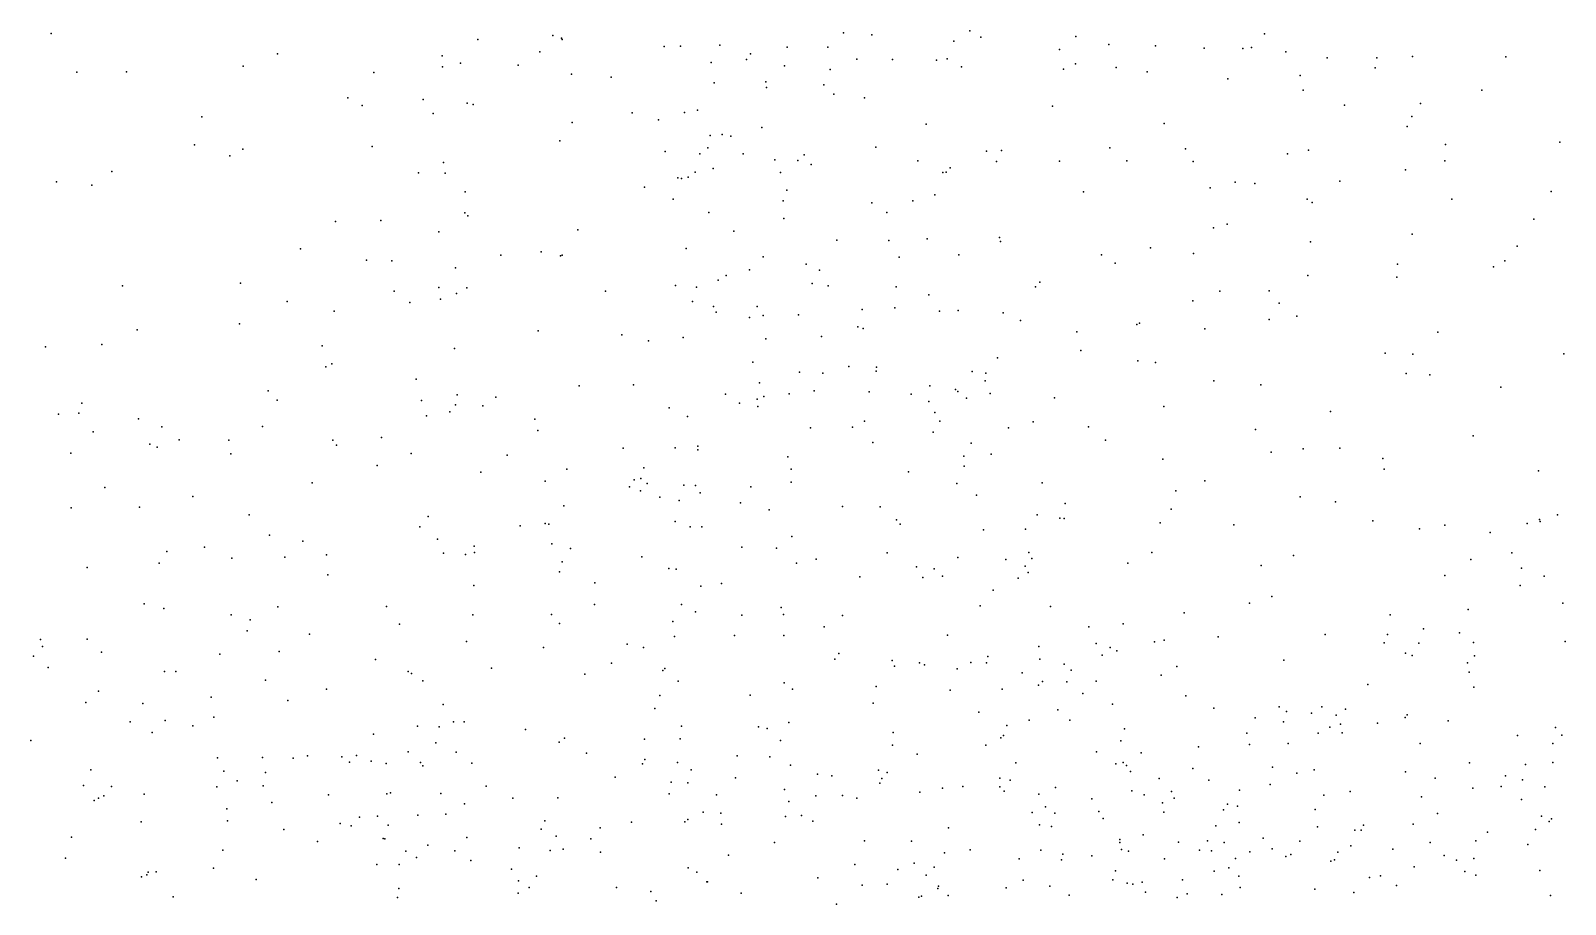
# Model space of a CAD drawing. Header units: metres. Extents: x -25 to 25, y -27.7 to 27.8.
# Drawn here: x -13.639 to -11.316, y -11.905 to -10.583 of the extents above; entities that cross this region are included whole.
import ezdxf

# ---------------------------------------------------------------- set-up
doc = ezdxf.new("R2010")
doc.units = ezdxf.units.M

msp = doc.modelspace()

# ---------------------------------------------------------------- linework, layer by layer
for p in [(-13.6083, -10.5869, -0.2562), (-12.8484, -10.59, 18.7756), (-12.8355, -10.5937, 18.6159), (-12.4088, -10.586, -11.7697), (-12.3658, -10.5887, 16.248), (-12.2173, -10.5826, -3.9448), (-12.2007, -10.5922, -10.3542), (-12.057, -10.5915, 0.015), (-11.7709, -10.5875, -12.4215), (-13.2654, -10.6178, -0.1192), (-12.9621, -10.5958, 14.5265), (-12.8683, -10.6145, 5.7422), (-12.8347, -10.5958, 18.9479), (-12.6801, -10.6063, 5.8988), (-12.6552, -10.6062, 17.7953), (-12.5958, -10.6044, 16.8824), (-12.5496, -10.6176, 19.4457), (-12.4936, -10.6073, 14.4922), (-12.4323, -10.6076, -13.0811), (-12.2413, -10.5984, -12.9504), (-12.0813, -10.611, -12.0867), (-12.0069, -10.6036, -12.8721), (-11.9364, -10.6057, -9.936), (-11.8626, -10.609, -12.2968), (-11.8038, -10.6098, -9.7789), (-11.7907, -10.6078, -3.8812), (-11.7389, -10.6144, -12.7369), (-13.3173, -10.6362, -1.6009), (-13.0164, -10.6207, -0.0694), (-13.0155, -10.6371, -5.9398), (-12.9884, -10.6318, -1.5153), (-12.9009, -10.6349, 5.2611), (-12.609, -10.6306, 4.8386), (-12.5553, -10.626, -11.4911), (-12.498, -10.6356, -1.5145), (-12.4289, -10.6413, 4.8537), (-12.3886, -10.6257, 5.7596), (-12.3344, -10.6263, -14.119), (-12.2676, -10.6272, -11.9415), (-12.2515, -10.6253, 5.2872), (-12.2299, -10.6374, 19.601), (-12.0753, -10.6409, 14.442), (-12.0575, -10.6326, 16.0307), (-11.9955, -10.6384, -14.4791), (-11.6765, -10.6235, -0.0137), (-11.6038, -10.6388, -1.7765), (-11.6009, -10.6237, 16.028), (-11.547, -10.6219, -9.57), (-11.4056, -10.6223, 16.1203), (-13.5693, -10.6454, 1.94), (-13.4942, -10.6448, -6.7766), (-13.1197, -10.6458, -6.3657), (-12.8202, -10.6486, -1.5152), (-12.7602, -10.6532, 18.4459), (-12.6042, -10.6616, 17.0574), (-12.5261, -10.66, -13.2217), (-12.4382, -10.6645, -4.7094), (-11.949, -10.6448, 19.647), (-11.8265, -10.6553, -1.7117), (-11.7169, -10.6504, -12.553), (-13.1588, -10.6844, -1.5938), (-13.045, -10.6868, -5.3196), (-12.5252, -10.6685, 0.0476), (-12.4232, -10.6785, 16.3831), (-12.3768, -10.6844, -4.4575), (-11.7124, -10.6724, 19.6298), (-11.4419, -10.6725, -15.027), (-13.1373, -10.6958, 14.5308), (-13.0299, -10.7078, -5.6715), (-12.9785, -10.6925, 5.4048), (-12.9691, -10.6942, 5.6194), (-12.7286, -10.707, 19.0337), (-12.6492, -10.7064, 19.2267), (-12.6295, -10.703, 17.6016), (-12.0919, -10.6967, -3.9373), (-11.65, -10.6953, -9.6644), (-11.5351, -10.693, -3.9065), (-13.3801, -10.7131, 14.5351), (-12.8196, -10.7218, 4.8875), (-12.6886, -10.7175, 18.2872), (-12.5323, -10.7291, -10.7543), (-12.2834, -10.7242, 5.4099), (-11.9228, -10.723, -3.9408), (-11.555, -10.7275, -14.9308), (-11.5483, -10.7125, 14.1525), (-13.3911, -10.7555, -0.0121), (-13.1222, -10.7578, 0.0233), (-12.8378, -10.7491, -5.1311), (-12.6106, -10.7415, -1.5475), (-12.5922, -10.74, -13.5314), (-12.5793, -10.7424, -4.9056), (-11.4971, -10.7549, 16.1492), (-11.3238, -10.7516, -1.915), (-13.3378, -10.7721, -6.6941), (-13.318, -10.7618, -1.7131), (-12.6786, -10.7657, 4.7369), (-12.626, -10.7689, 18.1142), (-12.6142, -10.7597, -10.9325), (-12.5606, -10.7688, -11.5934), (-12.5127, -10.7781, 16.7064), (-12.4779, -10.7792, -13.8528), (-12.468, -10.7703, 16.553), (-12.3594, -10.759, 4.7719), (-12.296, -10.7797, 16.2916), (-12.1918, -10.7651, 14.4985), (-12.1769, -10.7806, -12.1124), (-12.1694, -10.7641, 16.1679), (-12.0813, -10.7803, -12.8957), (-12.0055, -10.76, -1.6875), (-11.9798, -10.7796, -10.003), (-11.8906, -10.7614, 19.5573), (-11.8791, -10.7807, 16.0762), (-11.7364, -10.7692, -3.9646), (-11.7047, -10.7637, -1.768), (-11.498, -10.7794, 19.4992), (-13.5162, -10.7958, -6.8532), (-13.052, -10.7977, -1.6364), (-13.0141, -10.7821, -6.1921), (-13.0118, -10.7985, 5.2133), (-12.6435, -10.8042, 17.1339), (-12.6332, -10.7967, 14.4982), (-12.6057, -10.791, 17.8222), (-12.5038, -10.7972, 5.7539), (-12.4576, -10.7852, 19.3558), (-12.2582, -10.7973, 19.4556), (-12.2532, -10.7966, 4.9942), (-12.247, -10.79, 0.0489), (-11.5578, -10.7935, -0.0449), (-13.6001, -10.8114, 1.9826), (-13.5466, -10.8164, -1.8483), (-12.9815, -10.8265, 4.9488), (-12.71, -10.8196, -5.0356), (-12.6592, -10.8056, 5.7941), (-12.6537, -10.8065, -11.3017), (-12.4942, -10.8239, -10.6167), (-12.045, -10.8265, 19.4907), (-11.8533, -10.8203, -1.7431), (-11.8158, -10.8118, -14.661), (-11.7858, -10.8138, 0.0108), (-11.6571, -10.8102, 16.1223), (-11.3372, -10.8261, -3.8917), (-12.6664, -10.8376, -11.1398), (-12.4997, -10.84, 4.6603), (-12.3658, -10.8434, -4.333), (-12.3034, -10.8404, -4.1562), (-12.2701, -10.8309, 5.2723), (-11.7067, -10.8378, 14.3034), (-11.6992, -10.8428, -14.7858), (-11.4875, -10.8379, -3.9642), (-13.1778, -10.8716, 14.457), (-13.1093, -10.87, -6.4564), (-12.9821, -10.8581, -5.2978), (-12.9771, -10.8627, -6.0261), (-12.6127, -10.8578, 18.3092), (-12.499, -10.8668, -11.7868), (-12.3428, -10.8577, -10.3958), (-11.3632, -10.868, 19.346), (-13.021, -10.8871, -5.5671), (-12.8106, -10.8842, 4.6766), (-12.5746, -10.8863, -10.7394), (-12.1724, -10.8958, -4.051), (-11.8483, -10.8811, -12.5102), (-11.8279, -10.8753, -9.872), (-11.5476, -10.8906, -14.9389), (-13.2306, -10.9128, -6.6369), (-12.8661, -10.9174, 5.6801), (-12.6467, -10.9125, 18.6884), (-12.4188, -10.8997, 0.0768), (-12.3399, -10.9001, -1.6403), (-12.2817, -10.8979, -14.0429), (-12.1711, -10.9016, -14.189), (-11.9438, -10.9111, 14.4285), (-11.8784, -10.9201, 19.411), (-11.7017, -10.9023, 19.4091), (-11.3885, -10.9088, 16.3249), (-13.1307, -10.9301, 5.3337), (-13.0925, -10.931, 0.0417), (-12.9959, -10.9418, -5.7313), (-12.9274, -10.9223, 14.4257), (-12.8368, -10.9234, 0.0521), (-12.8347, -10.9222, -1.6448), (-12.5301, -10.9251, -4.8175), (-12.465, -10.9363, 14.4961), (-12.3243, -10.9253, -13.1309), (-12.2338, -10.9217, 16.3354), (-12.0178, -10.922, -12.3891), (-11.997, -10.9346, 0.0042), (-11.5697, -10.9363, -1.8748), (-11.4242, -10.9399, 14.1152), (-11.4074, -10.9309, -9.6595), (-13.3215, -10.9646, -6.7568), (-12.5985, -10.9603, 17.8404), (-12.5861, -10.9534, 18.8978), (-12.5509, -10.9447, 16.7945), (-12.456, -10.9652, -13.5756), (-12.445, -10.9449, 16.6066), (-12.1114, -10.9634, 19.352), (-11.7055, -10.9532, -9.7759), (-11.5707, -10.9556, 19.3096), (-13.5002, -10.9687, 14.4109), (-13.089, -10.977, 4.8486), (-13.0213, -10.9712, -5.4009), (-13.0185, -10.9889, 4.6826), (-12.9944, -10.9803, -6.2531), (-12.9787, -10.9717, -5.8863), (-12.7689, -10.9768, 14.4153), (-12.6631, -10.9683, -10.9519), (-12.631, -10.971, -1.6424), (-12.4318, -10.9691, -13.3636), (-12.3288, -10.9705, 19.2282), (-12.2796, -10.9824, 5.3114), (-12.118, -10.9703, -1.7313), (-11.8389, -10.9769, 16.2042), (-11.7641, -10.9762, -1.8284), (-13.2508, -10.9927, 14.3807), (-13.1795, -11.0072, 5.0337), (-13.065, -10.9943, 5.4774), (-12.6374, -10.9927, 16.9403), (-12.6053, -11.0002, -11.5559), (-12.6011, -11.0089, -4.9317), (-12.5394, -11.0001, 18.274), (-12.4769, -11.0127, -11.9336), (-12.3802, -11.0048, -12.0761), (-12.3309, -11.002, -13.8619), (-12.2632, -11.0071, 4.6162), (-12.2348, -11.0063, 5.0847), (-12.167, -11.0098, 14.4875), (-11.8797, -10.9915, -4.0347), (-11.7487, -10.9952, -0.0344), (-13.4782, -11.0357, -6.9595), (-13.323, -11.0266, 0.0739), (-12.5507, -11.0167, 18.6213), (-12.5303, -11.0137, -11.7353), (-12.3871, -11.031, 5.578), (-12.3788, -11.0337, -10.3254), (-12.1406, -11.0211, -12.4704), (-11.9646, -11.0273, -12.6636), (-11.9603, -11.0252, -14.5035), (-11.8615, -11.0339, -9.895), (-11.7643, -11.0198, 14.3301), (-11.7222, -11.015, 19.287), (-13.5314, -11.0575, 1.7662), (-13.1981, -11.0597, 5.3991), (-12.8707, -11.0368, 4.519), (-12.7442, -11.0428, -5.0898), (-12.704, -11.052, 5.667), (-12.6514, -11.0473, 17.7012), (-12.5261, -11.049, 18.446), (-12.4418, -11.0455, 18.9534), (-12.0551, -11.0386, -4.0528), (-11.5086, -11.039, -9.7247), (-13.6169, -11.0614, 0.1887), (-12.9975, -11.0638, 5.6032), (-12.1752, -11.0778, 19.1614), (-12.0492, -11.067, -10.0065), (-11.9628, -11.0826, 14.4135), (-11.5882, -11.0706, -0.0431), (-11.5468, -11.0725, 19.1556), (-11.3181, -11.0717, -3.9414), (-13.1923, -11.0914, -6.717), (-13.1833, -11.0869, 4.7023), (-12.546, -11.0842, 4.3884), (-12.4754, -11.0997, -4.6828), (-12.4399, -11.1009, 18.7874), (-12.4003, -11.0912, -12.3084), (-12.359, -11.0979, 4.4102), (-12.3587, -11.0921, -12.4611), (-12.214, -11.0988, -12.5968), (-12.1933, -11.1012, 4.8657), (-11.9364, -11.0851, 16.2829), (-11.5569, -11.1017, -14.9454), (-11.521, -11.1036, 16.3459), (-13.2797, -11.1278, -6.8526), (-13.0555, -11.1101, 4.5154), (-12.8086, -11.1202, 4.3888), (-12.7265, -11.1185, 17.2109), (-12.5355, -11.1156, 18.095), (-12.453, -11.1276, 18.5693), (-12.3695, -11.1294, -4.3188), (-12.2779, -11.1204, 14.4652), (-12.2392, -11.1259, 16.4428), (-12.2353, -11.1286, 4.5091), (-12.1943, -11.1129, -1.7586), (-11.8481, -11.1126, -1.8554), (-11.7768, -11.1188, -14.7434), (-11.4133, -11.1221, 19.0395), (-13.5618, -11.1467, -7.276), (-13.266, -11.1419, 5.2362), (-13.0473, -11.1424, 14.3219), (-12.9962, -11.149, -5.3647), (-12.9936, -11.1337, -5.8022), (-12.9547, -11.1505, -6.4128), (-12.9348, -11.1373, -6.128), (-12.5874, -11.133, 14.4027), (-12.5658, -11.1467, -4.8618), (-12.5392, -11.1402, 16.7418), (-12.5381, -11.1516, -11.8761), (-12.5293, -11.1365, -12.1337), (-12.4906, -11.1322, -10.417), (-12.3059, -11.1329, 0.0285), (-12.2795, -11.1442, 18.973), (-12.2224, -11.1391, -13.1817), (-12.1867, -11.1321, -4.1295), (-12.0892, -11.1386, 16.3592), (-11.9234, -11.1513, -0.0898), (-13.5973, -11.1633, 2.0788), (-13.5663, -11.1616, 1.6525), (-13.4762, -11.1704, 0.1951), (-13.04, -11.1655, -6.6506), (-13.0048, -11.1594, 0.058), (-12.8759, -11.1706, 5.6123), (-12.6726, -11.1535, -10.9905), (-12.6446, -11.1667, 16.9021), (-12.3768, -11.1737, 16.561), (-12.2702, -11.1607, 5.3086), (-12.2629, -11.1738, -13.7991), (-12.1212, -11.1748, 14.433), (-11.6711, -11.159, 14.2402), (-13.5447, -11.1899, -1.9443), (-13.4405, -11.1825, -7.1093), (-13.2883, -11.1818, 14.2833), (-13.108, -11.1983, -1.764), (-12.8715, -11.1878, -1.7262), (-12.4586, -11.1837, 5.6448), (-12.3951, -11.1826, -12.8152), (-12.2729, -11.1902, -13.5859), (-12.1589, -11.1839, 4.736), (-12.0374, -11.1824, -14.4228), (-11.785, -11.1863, -9.7999), (-11.4554, -11.1959, -3.9972), (-13.5783, -11.2224, 14.246), (-13.4588, -11.2085, -7.616), (-13.4475, -11.213, 1.9313), (-13.4143, -11.2018, -7.4521), (-13.3393, -11.2027, 4.9644), (-13.1817, -11.2027, 0.0885), (-13.1763, -11.2099, 4.4785), (-12.7423, -11.2144, -12.4199), (-12.6636, -11.2141, -10.7689), (-12.6293, -11.2173, 17.7868), (-12.6291, -11.2117, -11.3866), (-12.364, -11.2058, 18.6686), (-12.2151, -11.2071, -10.0693), (-12.0121, -11.2025, -9.913), (-11.7612, -11.2206, -0.089), (-11.7124, -11.2158, 19.0446), (-11.6571, -11.2145, -14.8777), (-13.336, -11.223, 4.7436), (-13.1145, -11.2407, 5.488), (-13.0631, -11.2227, -5.5594), (-12.9177, -11.2254, 14.3067), (-12.711, -11.2445, 5.6346), (-12.493, -11.228, 4.1936), (-12.2263, -11.2266, -13.359), (-12.2258, -11.2418, 4.3737), (-12.185, -11.2237, -0.0358), (-11.925, -11.2311, 19.0304), (-11.5921, -11.2301, -0.07), (-13.2128, -11.2673, -6.9635), (-12.9579, -11.2509, 4.2188), (-12.8605, -11.2647, -6.2084), (-12.8272, -11.2465, -5.2138), (-12.7257, -11.2625, -12.7204), (-12.7156, -11.2604, -12.1633), (-12.7057, -11.2679, 17.0244), (-12.488, -11.2463, 18.2175), (-12.4879, -11.266, -12.9236), (-12.3099, -11.2507, 5.5281), (-12.2372, -11.268, 18.7496), (-12.1078, -11.2672, 18.9105), (-11.8616, -11.264, -1.9001), (-11.59, -11.2464, 14.1394), (-11.3562, -11.2489, -1.9461), (-13.5271, -11.2743, 0.3047), (-13.3937, -11.2878, 1.7299), (-12.7325, -11.2734, 17.1773), (-12.7157, -11.2792, -1.7264), (-12.6867, -11.2886, 0.0933), (-12.6502, -11.2705, -11.2105), (-12.6328, -11.2714, 14.3458), (-12.6255, -11.2824, -11.9652), (-12.549, -11.2733, 17.9804), (-12.2074, -11.286, 5.0628), (-11.9053, -11.2794, -14.6554), (-11.7173, -11.2884, -4.042), (-13.5781, -11.3049, 2.1454), (-13.4746, -11.3042, -7.8391), (-13.3082, -11.3154, 0.1864), (-12.8322, -11.302, 4.0538), (-12.6575, -11.2937, 4.0496), (-12.5644, -11.2973, -11.6139), (-12.5211, -11.3082, -4.7722), (-12.4099, -11.3027, 0.0493), (-12.3531, -11.3032, 4.1023), (-12.0727, -11.2986, 16.3999), (-11.9124, -11.3069, -0.1174), (-11.6635, -11.296, 16.3715), (-13.0499, -11.3337, 4.0926), (-13.0373, -11.3183, 14.2465), (-12.8979, -11.3324, -6.6978), (-12.8602, -11.3289, -12.6284), (-12.8546, -11.3297, -12.3254), (-12.6635, -11.3256, 17.6691), (-12.6409, -11.3338, -10.5659), (-12.623, -11.3337, 16.8638), (-12.3282, -11.3231, -13.0543), (-12.323, -11.3297, 16.5486), (-12.1967, -11.3382, 4.2056), (-12.1328, -11.3371, -13.9121), (-12.1155, -11.3157, 4.5945), (-12.0809, -11.3208, -14.3388), (-12.0747, -11.3213, -1.8432), (-11.9292, -11.3279, 14.3234), (-11.8178, -11.3306, 16.3777), (-11.6069, -11.3247, -9.7264), (-11.5363, -11.337, -1.9435), (-11.4979, -11.3313, 14.0293), (-11.3733, -11.3285, -6.2895), (-11.3546, -11.3228, -5.8405), (-11.3538, -11.3255, 16.5291), (-11.3273, -11.3157, -15.1481), (-13.2778, -11.3462, 5.3382), (-13.227, -11.3552, -7.5018), (-13.0231, -11.3525, 0.1217), (-12.8504, -11.3594, 0.1264), (-12.4868, -11.3482, 16.6985), (-11.4297, -11.3421, -6.1159), (-13.4333, -11.3712, 4.7767), (-13.3758, -11.3644, 5.1391), (-13.3346, -11.3812, 4.3629), (-13.2543, -11.3796, -7.6624), (-13.1914, -11.376, -7.1186), (-13.0141, -11.3737, -6.8982), (-12.981, -11.3755, 3.9598), (-12.9677, -11.3631, -5.8986), (-12.9674, -11.3726, -5.3692), (-12.8221, -11.3667, 3.9025), (-12.7141, -11.379, 17.4042), (-12.5624, -11.3643, 3.9033), (-12.5099, -11.366, 14.3173), (-12.45, -11.3826, -4.6059), (-12.3424, -11.3733, -10.1133), (-12.2357, -11.3803, 5.332), (-12.1629, -11.3833, -9.9499), (-12.1281, -11.3728, -13.6982), (-12.1232, -11.3819, 14.3291), (-11.9416, -11.3728, 18.8172), (-11.727, -11.3769, 14.1444), (-11.4589, -11.3831, -15.0191), (-11.3965, -11.3729, 18.7803), (-13.5535, -11.3953, 0.4348), (-13.4446, -11.3885, 4.9427), (-13.1895, -11.4066, -1.751), (-12.8388, -11.4021, -1.7382), (-12.8344, -11.3867, -12.8134), (-12.673, -11.3968, -12.9795), (-12.6619, -11.3977, -11.0091), (-12.4796, -11.3889, -10.2627), (-12.2982, -11.3944, 14.3219), (-12.2715, -11.3975, 5.5728), (-12.2588, -11.4083, -13.1657), (-12.1334, -11.3932, 4.7721), (-12.1292, -11.4029, -13.3818), (-11.9782, -11.3886, -14.5676), (-11.776, -11.3921, -14.8047), (-11.4979, -11.4075, -5.9934), (-11.3819, -11.3965, -3.9279), (-11.3477, -11.4083, -0.1376), (-12.9682, -11.4226, -12.5339), (-12.785, -11.4184, 3.7094), (-12.6248, -11.4236, -11.1933), (-12.5934, -11.4196, 0.1386), (-12.3838, -11.4092, -4.403), (-12.2882, -11.4103, -4.2394), (-12.1822, -11.4297, 4.9699), (-12.1442, -11.4112, -4.1354), (-11.3841, -11.4223, -8.1135), (-13.4675, -11.4503, 1.4878), (-13.1003, -11.4541, 14.1876), (-12.7854, -11.4512, -11.9709), (-12.6538, -11.4515, 14.2285), (-12.2014, -11.4533, -1.8311), (-12.095, -11.4541, 4.5228), (-11.794, -11.4491, -4.0259), (-11.7598, -11.4391, 18.7769), (-11.3195, -11.4494, 18.666), (-13.4378, -11.4575, 4.6009), (-13.3356, -11.4669, -1.7776), (-13.307, -11.4746, 0.3055), (-13.2652, -11.4549, 1.8759), (-12.9698, -11.467, -12.7198), (-12.8505, -11.4667, -6.0035), (-12.6672, -11.4769, 17.0217), (-12.6327, -11.4626, 3.5494), (-12.5623, -11.4676, -4.8913), (-12.5027, -11.4558, 18.0126), (-12.4993, -11.4666, -13.1367), (-12.4101, -11.4679, 18.2047), (-11.8928, -11.4637, -14.6782), (-11.581, -11.467, -0.0689), (-11.4628, -11.4588, -8.3169), (-13.3116, -11.4912, 4.0586), (-13.2172, -11.4961, -7.7851), (-13.0806, -11.481, -7.0828), (-12.8385, -11.4801, 14.193), (-12.6643, -11.4999, 17.5013), (-12.5736, -11.4982, 3.3865), (-12.499, -11.498, 5.7278), (-12.4377, -11.4851, 0.099), (-12.2511, -11.4978, 16.5668), (-12.037, -11.4852, 16.4724), (-11.9852, -11.4807, -9.8132), (-11.8411, -11.5001, 16.4529), (-11.6795, -11.4965, 13.9906), (-11.5848, -11.4967, -14.9384), (-11.5305, -11.4884, -1.9092), (-11.4759, -11.494, -9.6647), (-13.6246, -11.5043, 7.7981), (-13.6215, -11.5151, 8.0845), (-13.5539, -11.504, 1.3338), (-13.5318, -11.5237, 14.1369), (-13.263, -11.5227, 2.0164), (-12.9796, -11.5074, 3.6052), (-12.863, -11.5164, -6.8792), (-12.7359, -11.5115, 5.6553), (-12.7113, -11.5164, -6.6442), (-12.1128, -11.515, 4.6661), (-12.0259, -11.5105, -14.4639), (-12.0047, -11.5166, 2.9658), (-11.9945, -11.5213, 18.614), (-11.9378, -11.508, 2.7089), (-11.923, -11.5053, -1.8671), (-11.59, -11.5093, 18.6975), (-11.5374, -11.5098, -8.071), (-11.4549, -11.509, -6.7951), (-11.3157, -11.5074, -7.0005), (-13.635, -11.5296, 7.565), (-13.6129, -11.5467, -1.9027), (-13.353, -11.5264, 2.1517), (-13.1172, -11.5348, -5.5881), (-12.9414, -11.5475, 0.2562), (-12.7598, -11.5401, 0.2433), (-12.4215, -11.534, -4.5507), (-12.4158, -11.5256, -10.1661), (-12.3347, -11.5361, 3.174), (-12.3311, -11.5448, -13.2342), (-12.2936, -11.5395, -10.0388), (-12.2859, -11.5425, 5.7325), (-12.2156, -11.5392, 3.0019), (-12.1921, -11.5396, 3.6815), (-12.1902, -11.5299, 5.1864), (-12.1114, -11.5342, -0.0396), (-12.0747, -11.5418, -14.2786), (-12.017, -11.5281, -4.0704), (-11.9041, -11.5451, -0.0742), (-11.7418, -11.5354, 2.7046), (-11.5578, -11.5251, -6.6054), (-11.5474, -11.5287, -5.848), (-11.4637, -11.5397, 8.4026), (-11.453, -11.5289, -5.6895), (-13.4364, -11.5528, 8.0667), (-13.4197, -11.5525, 5.1547), (-13.2838, -11.5661, 3.9077), (-13.0679, -11.5529, -7.2348), (-13.0628, -11.5557, -12.6274), (-13.0455, -11.5667, -12.3393), (-12.8001, -11.5567, 3.3121), (-12.682, -11.5512, -11.7723), (-12.6793, -11.5483, -10.8928), (-12.6589, -11.5673, 17.3239), (-12.4986, -11.5698, 3.1408), (-12.2364, -11.5489, 3.3676), (-12.1383, -11.5547, 2.6703), (-12.1071, -11.568, -9.8794), (-12.0704, -11.5684, -13.9255), (-12.0638, -11.5507, 3.9249), (-12.0262, -11.5673, 4.3231), (-11.9277, -11.5585, 14.11), (-11.4615, -11.554, -6.9672), (-13.5366, -11.5823, 0.7116), (-13.366, -11.5916, 8.2533), (-13.1914, -11.5793, 1.5338), (-12.6868, -11.5891, -10.7445), (-12.55, -11.5884, 0.217), (-12.4859, -11.5793, 17.8958), (-12.3591, -11.5754, 14.1829), (-12.247, -11.5808, -4.2476), (-12.1681, -11.5795, 18.4253), (-12.1131, -11.5734, 14.1744), (-12.0461, -11.586, 3.2276), (-11.8904, -11.5898, 2.4325), (-11.6147, -11.5725, -3.9693), (-11.454, -11.5763, 16.6464), (-13.5559, -11.5998, 0.995), (-13.4694, -11.6014, 4.3901), (-13.2498, -11.5967, 5.4371), (-13.0149, -11.6028, -1.7091), (-12.6941, -11.609, 14.1143), (-12.3635, -11.6006, 18.1396), (-12.2036, -11.6144, 2.5371), (-12.0838, -11.6106, 3.4625), (-12.0015, -11.6021, 4.1647), (-11.8481, -11.6082, 8.339), (-11.749, -11.6062, -6.4424), (-11.738, -11.6131, 13.8443), (-11.6999, -11.616, -6.8974), (-11.6845, -11.606, -8.2857), (-11.6485, -11.6099, 16.567), (-13.4888, -11.629, 2.4014), (-13.4356, -11.6268, 1.2784), (-13.3935, -11.6351, 0.5755), (-13.3617, -11.6217, 7.8009), (-13.0536, -11.6354, 0.37), (-13.0207, -11.6367, 1.9167), (-12.9988, -11.6287, -12.8953), (-12.9829, -11.6287, 3.3276), (-12.8899, -11.6406, 14.1311), (-12.654, -11.6355, -10.5734), (-12.5375, -11.6367, 14.096), (-12.5241, -11.6389, -13.2338), (-12.4911, -11.6301, 5.8185), (-12.1612, -11.6344, 2.3319), (-12.1276, -11.6263, 5.5192), (-12.0658, -11.6265, 4.485), (-11.9832, -11.6393, 2.2209), (-11.7851, -11.6228, 3.0416), (-11.7426, -11.6288, -14.7963), (-11.6724, -11.6371, -8.0002), (-11.6628, -11.619, 2.9208), (-11.6559, -11.6326, 2.3882), (-11.5998, -11.6311, -8.5372), (-11.5582, -11.6224, -7.8656), (-11.5553, -11.6182, 18.5784), (-11.4931, -11.6275, 13.6802), (-11.3305, -11.6377, -7.2832), (-13.6392, -11.6574, 2.4336), (-13.4553, -11.6453, 4.0499), (-13.1202, -11.6477, 3.5717), (-13.0259, -11.6609, -12.1645), (-12.8392, -11.6596, 1.6232), (-12.8309, -11.6536, 1.7957), (-12.7097, -11.655, -5.152), (-12.6559, -11.6545, -6.2499), (-12.5038, -11.6571, -11.3761), (-12.3333, -11.645, 0.1107), (-12.1702, -11.6531, -1.8413), (-12.1664, -11.6498, 5.0077), (-11.9888, -11.6575, 3.6175), (-11.7979, -11.6461, 8.5379), (-11.794, -11.6631, 18.5412), (-11.7355, -11.662, -1.8109), (-11.6898, -11.646, 8.2635), (-11.6535, -11.6457, -0.0016), (-11.5354, -11.6616, 2.2227), (-11.3883, -11.6497, -7.6664), (-11.3344, -11.6618, 2.1571), (-11.3212, -11.6489, 2.3236), (-13.3566, -11.6836, 7.6498), (-13.288, -11.683, 2.4359), (-13.2417, -11.6842, 0.5208), (-13.2202, -11.6805, 1.3348), (-13.168, -11.6817, 8.0782), (-13.1459, -11.6798, 14.1522), (-13.0677, -11.6746, 1.4202), (-12.9952, -11.6749, -7.1574), (-12.7979, -11.6762, 0.3831), (-12.7094, -11.6859, 2.9997), (-12.5694, -11.6805, -4.9413), (-12.52, -11.6819, 2.8735), (-12.3344, -11.6643, 2.6572), (-12.2971, -11.678, 5.9628), (-12.193, -11.6641, 2.0178), (-12.0254, -11.6744, -14.3782), (-11.9579, -11.6761, 2.0292), (-11.871, -11.6667, -9.7241), (-13.548, -11.7018, 4.8629), (-13.3468, -11.7035, 5.3394), (-13.2836, -11.7058, -1.6989), (-13.1566, -11.69, 8.3664), (-13.1235, -11.6885, 2.1968), (-13.1008, -11.692, 3.4249), (-13.0488, -11.6903, -5.493), (-13.0454, -11.6957, -7.4469), (-12.9713, -11.6913, 5.6707), (-12.7128, -11.6927, -13.197), (-12.6599, -11.6904, 1.6656), (-12.6394, -11.7017, -6.6566), (-12.4886, -11.6943, 1.8301), (-12.4481, -11.7082, -1.8212), (-12.3558, -11.702, 2.3962), (-12.3426, -11.7058, 14.008), (-12.1475, -11.6909, 5.1794), (-11.9962, -11.6925, 18.4409), (-11.9852, -11.6903, 0.0186), (-11.98, -11.6949, 8.4086), (-11.9739, -11.7043, -13.6107), (-11.8794, -11.6998, 13.7751), (-11.7588, -11.6974, -6.1662), (-11.722, -11.7065, -7.0895), (-11.6959, -11.7018, 1.993), (-11.5577, -11.7047, -7.216), (-11.4609, -11.6909, -1.8215), (-11.3761, -11.6936, 16.8906), (-11.3345, -11.6907, 13.5616), (-13.5591, -11.7251, -8.1884), (-13.5171, -11.7266, 4.5418), (-13.3575, -11.7272, 3.7787), (-13.3264, -11.7182, 1.1197), (-13.2874, -11.7258, 0.7051), (-12.9498, -11.7263, -11.9889), (-12.7544, -11.7128, 1.9616), (-12.6694, -11.7204, -11.6934), (-12.6441, -11.7213, 0.3474), (-12.5722, -11.7138, 1.9964), (-12.4981, -11.7313, -10.2795), (-12.4261, -11.7105, 2.1591), (-12.3535, -11.7219, -10.1131), (-12.3504, -11.7146, -4.4617), (-12.2588, -11.7295, 18.1359), (-12.2279, -11.7268, -9.9901), (-12.1721, -11.7144, 13.9764), (-12.1718, -11.7272, 18.2674), (-12.1563, -11.7172, 16.665), (-12.0878, -11.7283, 1.8639), (-11.9719, -11.7333, -4.1633), (-11.9304, -11.7146, -6.4016), (-11.8555, -11.7173, 3.7997), (-11.8091, -11.7322, -8.1569), (-11.7625, -11.7237, 13.5009), (-11.5126, -11.7144, -9.5452), (-11.4556, -11.7295, 18.4135), (-11.4128, -11.7268, -8.8678), (-11.4063, -11.7108, -3.8501), (-11.3805, -11.7166, -5.5211), (-11.3469, -11.7274, -14.9874), (-13.5433, -11.7478, -1.7781), (-13.5366, -11.7445, 7.3736), (-13.5286, -11.741, 5.033), (-13.4674, -11.7383, 2.5646), (-13.2741, -11.7509, 2.6319), (-13.1882, -11.7395, 7.7312), (-13.1, -11.7381, 7.8697), (-13.0943, -11.7365, 1.2404), (-13.0182, -11.7372, 8.3024), (-12.9826, -11.7533, 8.0791), (-12.9093, -11.7446, 2.1672), (-12.8412, -11.744, -5.2745), (-12.6726, -11.7378, 2.7494), (-12.6009, -11.7397, -6.3924), (-12.4915, -11.7498, 5.9226), (-12.4504, -11.7408, 0.2371), (-12.4102, -11.7405, -13.2968), (-12.3882, -11.7444, 17.8561), (-12.2928, -11.7353, 16.7577), (-12.1653, -11.7339, -4.2663), (-12.1126, -11.7385, -9.8853), (-12.0327, -11.7455, -6.7942), (-11.9531, -11.7396, 4.2736), (-11.9256, -11.7515, -6.9823), (-11.9121, -11.7344, -14.5505), (-11.908, -11.7446, 16.6332), (-11.827, -11.7535, 8.1754), (-11.8118, -11.7565, 3.4735), (-11.6815, -11.7398, -5.9567), (-11.6416, -11.7346, -3.988), (-11.5332, -11.7423, 3.0258), (-11.382, -11.7464, 1.7997), (-13.3423, -11.7607, 8.5354), (-13.3413, -11.7788, -8.0482), (-13.1416, -11.7731, -12.704), (-13.1143, -11.7717, 2.8192), (-13.053, -11.7704, 2.6131), (-13.0105, -11.7685, -5.7487), (-12.8606, -11.779, -13.1363), (-12.6489, -11.7801, -5.0698), (-12.644, -11.7767, -10.8326), (-12.6211, -11.7656, 1.5244), (-12.5944, -11.7671, 2.5134), (-12.4965, -11.7724, 17.3716), (-12.4724, -11.7707, 17.0468), (-12.4551, -11.7793, -4.8256), (-12.1229, -11.7663, 4.8037), (-12.1028, -11.7576, 13.832), (-12.0887, -11.7673, 5.3905), (-12.022, -11.7649, 5.6823), (-12.0155, -11.7753, -4.3678), (-11.9236, -11.7656, 13.5279), (-11.8331, -11.7623, 1.851), (-11.6942, -11.7616, 18.445), (-11.5093, -11.7677, 16.8468), (-11.3518, -11.7718, 17.1885), (-11.3401, -11.7796, 18.1803), (-11.3365, -11.7757, 17.4055), (-13.4721, -11.7804, 14.1041), (-13.256, -11.7918, 5.5717), (-13.1707, -11.7828, 3.2721), (-13.1538, -11.7865, 3.0335), (-13.0982, -11.7853, -12.8562), (-12.8664, -11.7916, 2.5771), (-12.8437, -11.8018, 8.2051), (-12.7768, -11.7892, -6.003), (-12.7297, -11.7807, 5.8235), (-12.5932, -11.784, 13.9827), (-12.2497, -11.7892, 0.1537), (-12.1119, -11.7848, -6.4873), (-12.0937, -11.7872, 8.1944), (-11.9548, -11.8, -13.7897), (-11.845, -11.7866, -4.383), (-11.8096, -11.7814, 4.0103), (-11.6907, -11.7877, -4.2636), (-11.6342, -11.793, -8.832), (-11.6249, -11.7931, 8.2381), (-11.6214, -11.7853, 3.1922), (-11.5458, -11.7838, -7.4173), (-11.4336, -11.796, 17.0051), (-11.3609, -11.7921, -9.0427), (-13.5772, -11.8038, 4.2461), (-13.3485, -11.823, 3.6042), (-13.2049, -11.8101, -7.9109), (-13.1055, -11.8054, 5.6946), (-13.1028, -11.8062, -7.7519), (-13.0714, -11.8247, 0.9404), (-13.0377, -11.8155, 0.7443), (-12.9969, -11.8244, -5.4205), (-12.9787, -11.804, 8.4969), (-12.8997, -11.8199, -5.8772), (-12.8527, -11.8239, 8.3877), (-12.8331, -11.8218, 8.0052), (-12.7909, -11.8059, 2.4096), (-12.7763, -11.8265, 1.2626), (-12.5132, -11.8115, -11.2151), (-12.3766, -11.809, 13.8627), (-12.3056, -11.8094, -4.6477), (-12.217, -11.8227, 1.7025), (-12.1096, -11.8232, -9.0471), (-11.9901, -11.8118, -9.3651), (-11.99, -11.8071, -4.5411), (-11.9879, -11.822, -14.1915), (-11.9771, -11.8249, -13.9632), (-11.9015, -11.8113, -9.1084), (-11.8698, -11.8232, -8.3183), (-11.8573, -11.809, 13.334), (-11.8516, -11.8244, -1.7732), (-11.832, -11.8117, 8.5149), (-11.7934, -11.8259, -9.5407), (-11.7731, -11.8051, -8.6299), (-11.7596, -11.8213, -8.9707), (-11.7176, -11.8095, 16.7448), (-11.6601, -11.8263, -4.4459), (-11.6402, -11.8169, 0.0739), (-11.5766, -11.8215, 18.327), (-11.5205, -11.8115, -14.869), (-11.4514, -11.8092, -9.3383), (-11.3726, -11.8145, -3.9764), (-13.5863, -11.8355, 2.6328), (-13.1151, -11.8448, -1.6426), (-13.0815, -11.8451, 8.6654), (-13.0552, -11.8344, 7.7137), (-12.9726, -11.8391, 14.0883), (-12.5829, -11.8306, -10.4711), (-12.3916, -11.845, 1.5924), (-12.3014, -11.843, 17.7706), (-12.2714, -11.8492, -9.147), (-12.2554, -11.8274, 17.9335), (-12.1426, -11.8364, -13.4187), (-12.0783, -11.838, -1.8067), (-12.0766, -11.8295, -6.3315), (-12.0328, -11.8318, -9.7785), (-11.9226, -11.8364, 5.932), (-11.8253, -11.8498, 18.3082), (-11.8151, -11.8359, -8.8155), (-11.739, -11.8329, -14.6909), (-11.7314, -11.83, 3.7954), (-11.6707, -11.8399, -7.6952), (-11.6651, -11.838, 13.2582), (-11.5444, -11.8485, 1.7183), (-11.4993, -11.8313, -4.259), (-11.4802, -11.8386, -9.1888), (-11.4541, -11.8359, 0.0202), (-13.4712, -11.8636, 3.6906), (-13.4633, -11.8608, 2.7548), (-13.4615, -11.8566, -8.1436), (-13.4493, -11.8562, -1.7175), (-13.3625, -11.8507, 7.4223), (-13.2976, -11.8677, 3.1606), (-12.911, -11.8519, 1.0877), (-12.9006, -11.8696, -11.8902), (-12.8733, -11.8625, 5.8417), (-12.6435, -11.8499, 8.1276), (-12.6307, -11.8567, -10.664), (-12.6157, -11.871, 1.3677), (-12.6147, -11.871, -6.277), (-12.4474, -11.8651, -1.7924), (-12.3264, -11.8525, 8.2863), (-12.2834, -11.861, 13.7345), (-12.1364, -11.8689, 16.8446), (-12.001, -11.8681, 18.1972), (-11.9967, -11.8544, 4.3951), (-11.9564, -11.8715, 16.806), (-11.8954, -11.8684, 6.1281), (-11.8471, -11.8552, -4.6633), (-11.81, -11.8624, -6.0208), (-11.6124, -11.8645, -5.7569), (-11.5957, -11.8622, 8.4176), (-11.4676, -11.8557, -5.5861), (-11.4512, -11.8611, 17.3251), (-11.3544, -11.8538, -4.1925), (-13.4235, -11.8939, 5.4121), (-13.0838, -11.8949, -12.153), (-13.0818, -11.8815, -5.6308), (-12.9009, -11.8883, -5.3092), (-12.8844, -11.88, 0.9081), (-12.7522, -11.8796, 0.6366), (-12.7001, -11.8857, 8.4564), (-12.5637, -11.8881, 7.9967), (-12.3805, -11.8763, 8.0766), (-12.3423, -11.8747, -9.316), (-12.2947, -11.8943, -6.6749), (-12.2905, -11.893, -8.9927), (-12.2656, -11.8811, 16.9551), (-12.2648, -11.8775, 6.2167), (-12.25, -11.892, -4.8033), (-12.1622, -11.8804, -9.9319), (-12.0963, -11.8776, 5.1944), (-12.0667, -11.8916, 8.6065), (-11.979, -11.8731, 5.5515), (-11.9704, -11.8746, -6.1651), (-11.9511, -11.8868, 8.0655), (-11.9035, -11.8949, 1.7038), (-11.8883, -11.8892, -7.2425), (-11.8357, -11.8902, -7.9027), (-11.8078, -11.88, 4.1468), (-11.6951, -11.8821, -5.8938), (-11.6359, -11.8874, 3.4676), (-11.5715, -11.8767, 17.0245), (-11.3382, -11.8918, -5.4676), (-12.6922, -11.8999, -6.8247), (-12.419, -11.9052, 8.4974)]:
    msp.add_point(p)

doc.saveas('drawing.dxf')
